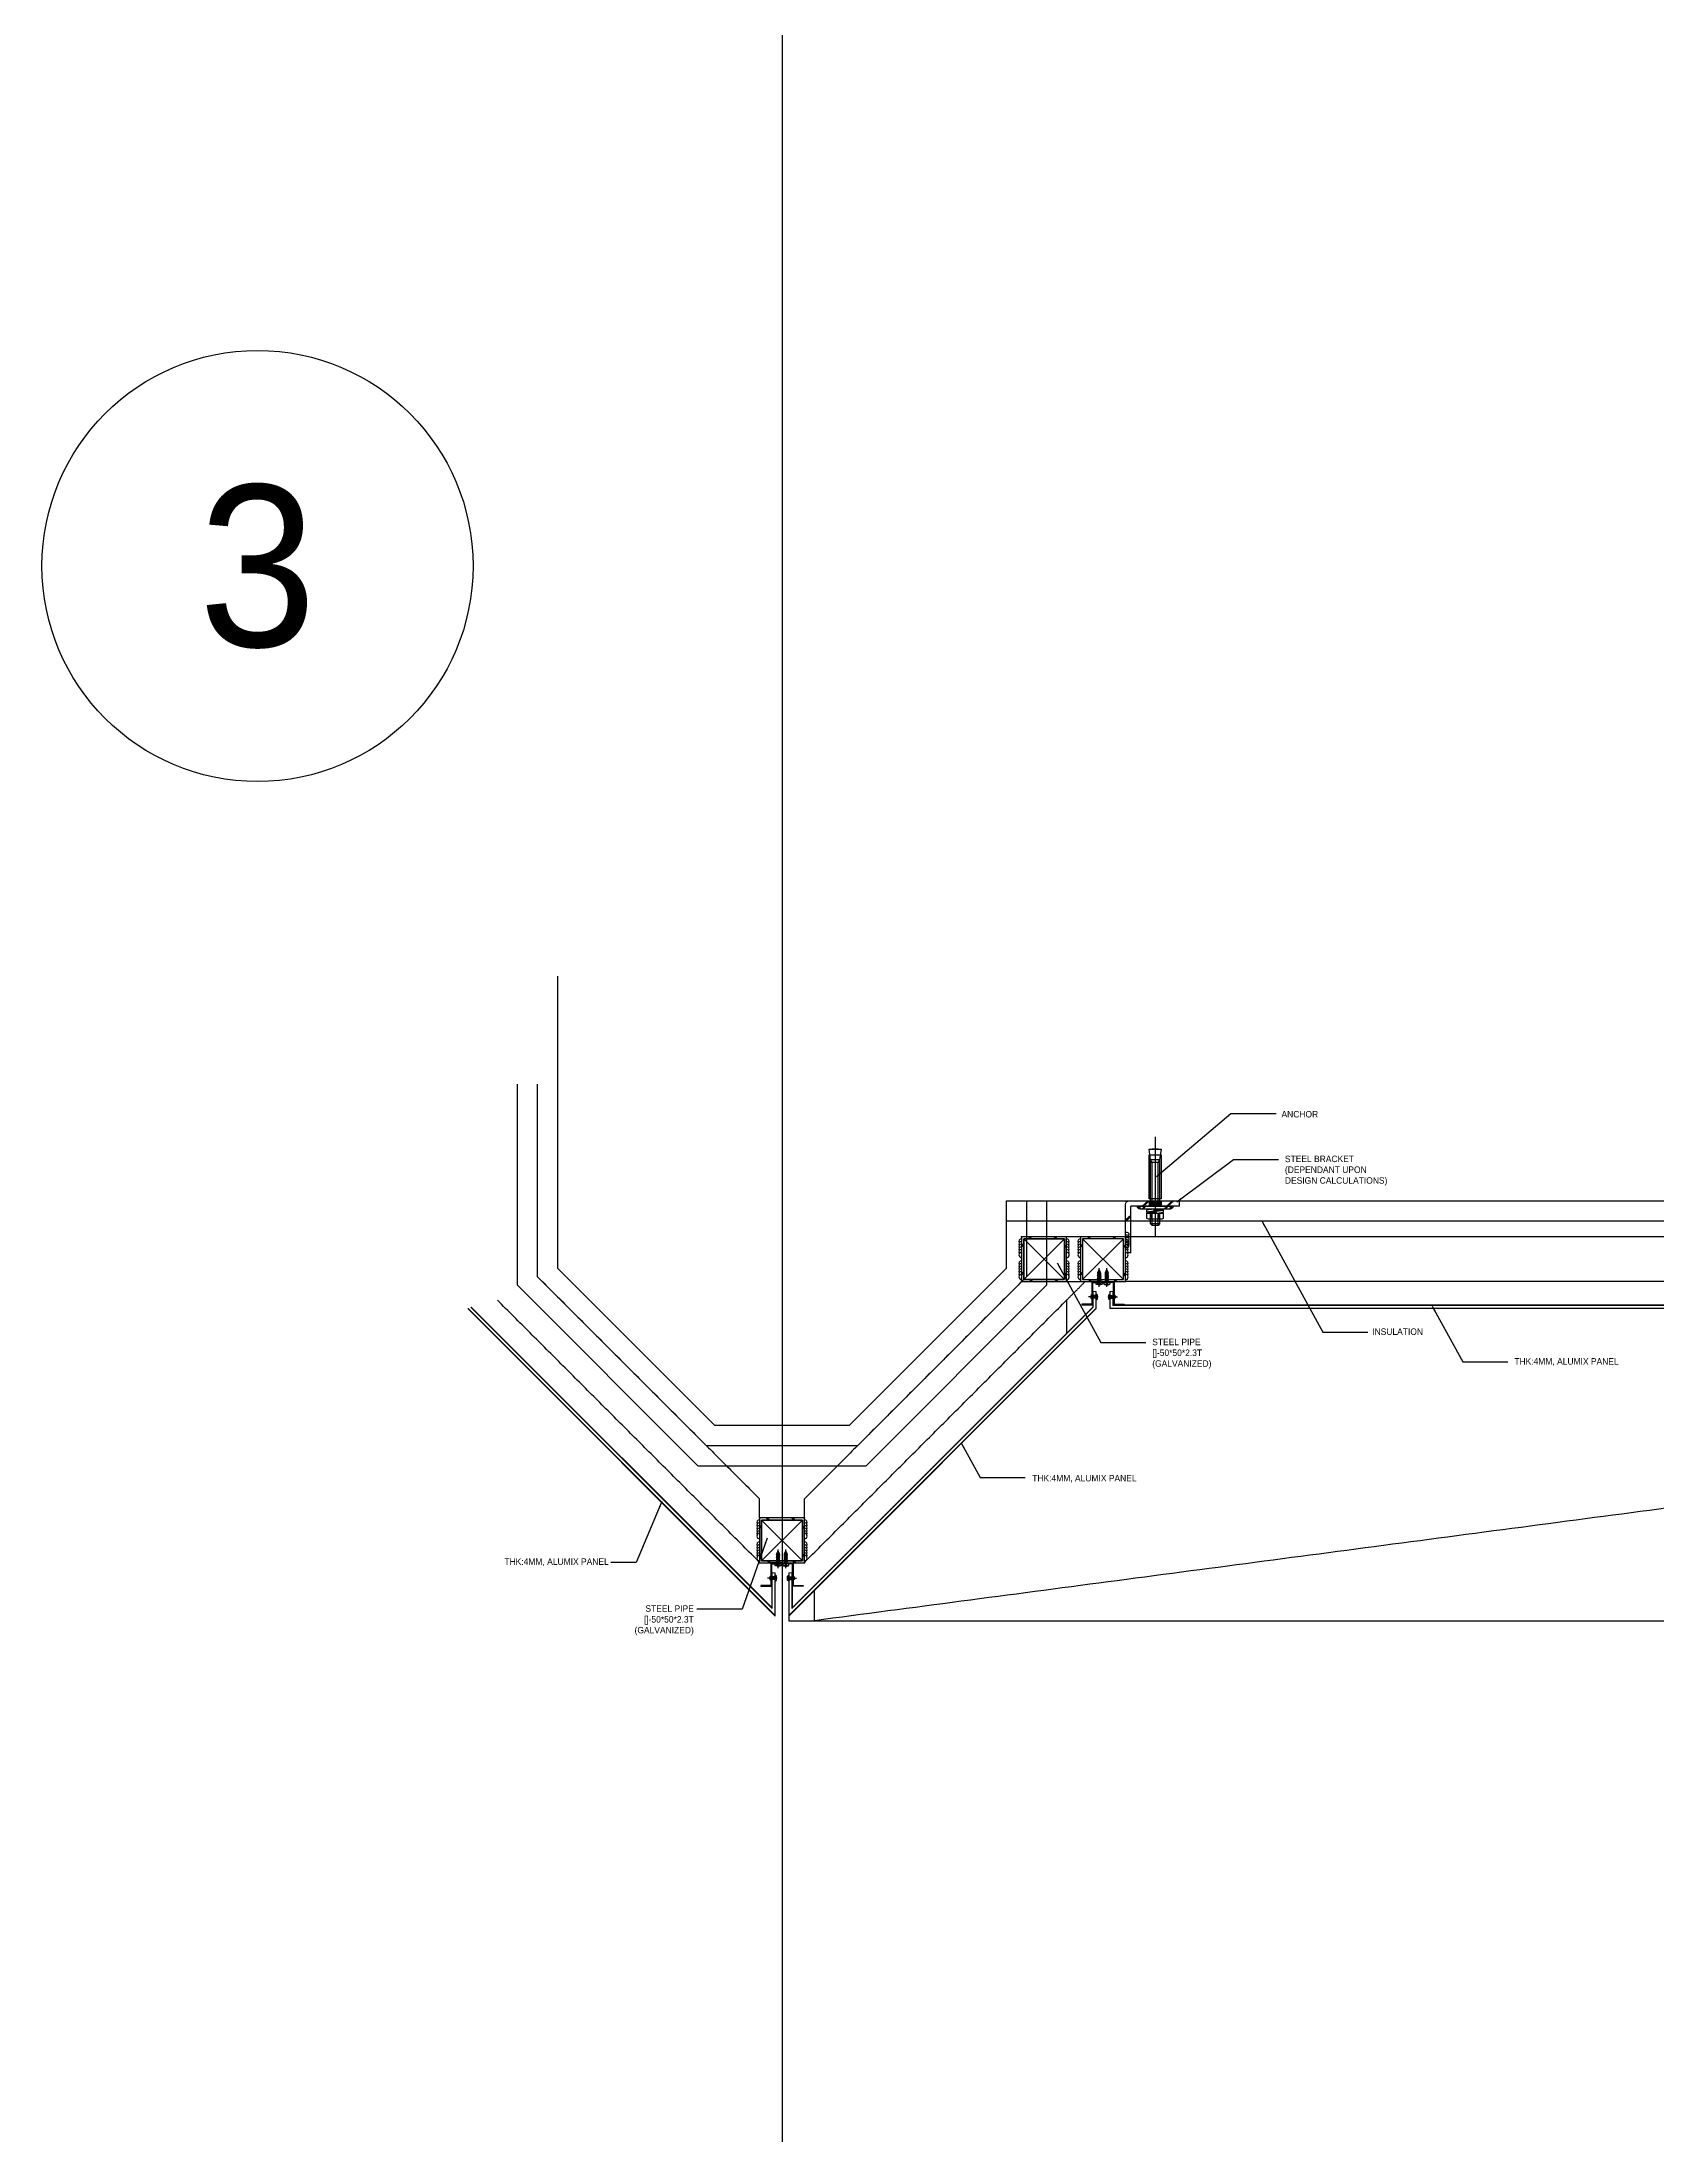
# Model space of a CAD drawing. Header units: millimetres. Extents: x 7297 to 60227, y -7497 to 19324.
# Drawn here: x 34983 to 36782, y 8083 to 10421 of the extents above; entities that cross this region are included whole.
import ezdxf
from ezdxf.enums import TextEntityAlignment as Align

# ---------------------------------------------------------------- set-up
doc = ezdxf.new("R2010")
doc.units = ezdxf.units.MM
for name, color, linetype in [('Make2D_PANEL', 252, 'Continuous'), ('NS_BRACKET_NUTS', 1, 'Continuous'), ('NS_COL_D-GREY', 8, 'Continuous'), ('NS_COL_GREEN', 3, 'Continuous'), ('NS_COL_L-GREY', 8, 'Continuous'), ('NS_COL_RED', 1, 'Continuous'), ('NS_CON_LINE', 2, 'Continuous'), ('NS_DIM', 1, 'Continuous'), ('NS_PIPE_FRAME', 2, 'Continuous'), ('NS_RIVET_SCREW', 1, 'Continuous'), ('NS_TEXT', 2, 'Continuous'), ('NS_TEXT_TITLE', 141, 'Continuous'), ('NS_WELD', 1, 'Continuous')]:
    doc.layers.add(name, color=color, linetype=linetype)
doc.layers.add('Make2D_PIPE', color=7, linetype='Continuous', true_color=0xbf3f3f)
doc.layers.add('NS_AL_PANEL', color=32, linetype='Continuous', lineweight=9)
doc.styles.add('A1-TEXT', font='')
doc.styles.add('Expo M', font='Expo M.ttf')
doc.styles.add('HY울릉도M', font='')
doc.styles.get('A1-TEXT').set_extended_font_data('Gulim')
doc.styles.get('HY울릉도M').set_extended_font_data('HY울릉도M')
doc.dimstyles.new('N-SPACE', dxfattribs={"dimscale": 4, "dimtxt": 1.8, "dimasz": 1.5, "dimexe": 1, "dimexo": 1, "dimgap": 1, "dimtad": 1, "dimtoh": 1, "dimdec": 1, "dimzin": 1, "dimdsep": 46, "dimtxsty": 'Expo M', "dimcen": 2, "dimclrd": 1, "dimclre": 1, "dimclrt": 2, "dimadec": 1, "dimazin": 0, "dimtfac": 1, "dimtdec": 1, "dimtix": 1, "dimtmove": 1, "dimatfit": 3, "dimfxl": 1, "dimtolj": 1, "dimtzin": 1, "dimarcsym": 0})

# ---------------------------------------------------------------- blocks, each defined once
blk = doc.blocks.new('A$C1DE33167')
for p, q in [((-22.7, 22.6), (-20.4, 24.9)), ((-22.7, 21.2), (-20.4, 23.5)), ((-20.4, -13.9), (25, 31.5)), ((-20.4, 31.5), (25, -13.9)), ((-12.3, 31.5), (-10, 33.8)), ((-10.9, 31.5), (-8.6, 33.8)), ((15.9, 31.5), (18.2, 33.8)), ((17.3, 31.5), (19.6, 33.8)), ((25, 23.5), (27.3, 25.8)), ((25, 22.1), (27.3, 24.4)), ((-22.7, -8.6), (-20.4, -6.3)), ((-22.7, -10), (-20.4, -7.7)), ((-13.2, -16.2), (-10.9, -13.9)), ((-11.8, -16.2), (-9.5, -13.9)), ((15, -16.2), (17.3, -13.9)), ((16.4, -16.2), (18.7, -13.9)), ((25, -7.7), (27.3, -5.4)), ((25, -9.1), (27.3, -6.8))]:
    blk.add_line(p, q)
blk.add_lwpolyline([(26.3, -16.2), (-21.7, -16.2, -0.414214), (-22.7, -15.2), (-22.7, 32.8, -0.414214), (-21.7, 33.8), (26.3, 33.8, -0.414214), (27.3, 32.8), (27.3, -15.2, -0.414214)], format="xyb", close=True)
blk.add_lwpolyline([(25, -13.9), (-20.4, -13.9), (-20.4, 31.5), (25, 31.5)], close=True)
for p in [(-22.7, 33.8), (27.3, 33.8), (-22.7, -16.2), (27.3, -16.2)]:
    blk.add_point(p)
blk = doc.blocks.new('PH-4X14')
at = {"ltscale": 0.3}
blk.add_line((-4.9, 0), (16, 0), dxfattribs=at)
for p, q in [((0, 3.5), (-1, 3.5)), ((0, -3.5), (0, 3.5)), ((0, 1.5), (1, 1.5)), ((0.9, -0.1), (1.2, 2)), ((0.9, -0.1), (1, 1.5)), ((1.2, 2), (1, 1.5)), ((1, -0.1), (1.3, 1.9)), ((1, -0.1), (1.5, 1.5)), ((1.3, 2), (1.5, 1.5)), ((1.5, 1.5), (2.2, 1.5)), ((1.6, -1.5), (2.2, 1.5)), ((1.8, -2), (2.4, 2)), ((1.9, -2), (2.5, 1.9)), ((2.1, -1.5), (2.7, 1.5)), ((2.4, 2), (2.2, 1.5)), ((2.5, 2), (2.7, 1.5)), ((2.7, 1.5), (3.4, 1.5)), ((2.8, -1.5), (3.4, 1.5)), ((3, -2), (3.7, 2)), ((3.1, -2), (3.8, 1.9)), ((3.3, -1.5), (3.9, 1.5)), ((3.6, 2), (3.4, 1.5)), ((3.7, 2), (3.9, 1.5)), ((3.9, 1.5), (4.7, 1.5)), ((4, -1.5), (4.7, 1.5)), ((4.2, -2), (4.9, 2)), ((4.3, -2), (5, 1.9)), ((4.5, -1.5), (5.2, 1.5)), ((4.9, 2), (4.7, 1.5)), ((5, 2), (5.2, 1.5)), ((5.2, 1.5), (5.9, 1.5)), ((5.3, -1.5), (5.9, 1.5)), ((5.5, -2), (6.1, 2)), ((5.6, -2), (6.2, 1.9)), ((5.8, -1.5), (6.4, 1.5)), ((6.1, 2), (5.9, 1.5)), ((6.2, 2), (6.4, 1.5)), ((6.4, 1.5), (7.1, 1.5)), ((6.5, -1.5), (7.1, 1.5)), ((6.7, -2), (7.4, 2)), ((6.8, -2), (7.5, 1.9)), ((7, -1.5), (7.6, 1.5)), ((7.3, 2), (7.1, 1.5)), ((7.4, 2), (7.6, 1.5)), ((7.6, 1.5), (8.4, 1.5)), ((7.7, -1.5), (8.4, 1.5)), ((7.9, -2), (8.6, 2)), ((8, -2), (8.7, 1.9)), ((8.2, -1.5), (8.9, 1.5)), ((8.6, 2), (8.4, 1.5)), ((8.7, 2), (8.9, 1.5)), ((8.9, 1.5), (9.6, 1.5)), ((9, -1.5), (9.6, 1.5)), ((9.2, -2), (9.8, 2)), ((9.3, -2), (9.9, 1.9)), ((9.5, -1.5), (10.1, 1.5)), ((9.8, 2), (9.6, 1.5)), ((9.9, 2), (10.1, 1.5)), ((10.1, 1.5), (11.3, 1.5)), ((10.2, -1.5), (10.8, 1.5)), ((10.4, -2), (11, 1.5)), ((10.5, -2), (11, 1.3)), ((11, 1.5), (11, 0)), ((11.3, 1.5), (13.6, 0.4)), ((-1, -3.5), (0, -3.5)), ((0, -1.5), (1.6, -1.5)), ((1.8, -2), (1.6, -1.5)), ((1.9, -2), (2.1, -1.5)), ((2.1, -1.5), (2.8, -1.5)), ((3, -2), (2.8, -1.5)), ((3.1, -2), (3.3, -1.5)), ((3.3, -1.5), (4, -1.5)), ((4.2, -2), (4, -1.5)), ((4.3, -2), (4.5, -1.5)), ((4.5, -1.5), (5.3, -1.5)), ((5.5, -2), (5.3, -1.5)), ((5.6, -2), (5.8, -1.5)), ((5.8, -1.5), (6.5, -1.5)), ((6.7, -2), (6.5, -1.5)), ((6.8, -2), (7, -1.5)), ((7, -1.5), (7.7, -1.5)), ((7.9, -2), (7.7, -1.5)), ((8, -2), (8.2, -1.5)), ((8.2, -1.5), (9, -1.5)), ((9.2, -2), (9, -1.5)), ((9.3, -2), (9.5, -1.5)), ((9.5, -1.5), (10.2, -1.5)), ((10.4, -2), (10.2, -1.5)), ((10.5, -2), (10.7, -1.5)), ((10.7, -1.5), (11, 0)), ((10.7, -1.5), (11.3, -1.5)), ((11.3, -1.5), (13.6, -0.4))]:
    blk.add_line(p, q)
blk.add_lwpolyline([(-2.2, 2.5), (-2, 2.3), (-2, 2.1), (-1.9, 1.8), (-2, 1.5), (-2, 1.3), (-2.1, 1), (-2.1, 0.8), (-2.1, 0.7), (-2.1, 0.6), (-2, 0.5), (-1.8, 0.5), (-1.6, 0.5), (-1.4, 0.5), (-1.2, 0.5), (-1, 0.5), (-0.8, 0.5), (-0.7, 0.4), (-0.6, 0.3), (-0.6, 0.1), (-0.5, 0), (-0.6, -0.1), (-0.6, -0.3), (-0.7, -0.4), (-0.8, -0.5), (-1, -0.5), (-1.2, -0.5), (-1.4, -0.5), (-1.6, -0.5), (-1.8, -0.5), (-2, -0.5), (-2.1, -0.6), (-2.1, -0.7), (-2.1, -0.8), (-2.1, -1), (-2, -1.3), (-2, -1.5), (-1.9, -1.8), (-2, -2.1), (-2, -2.3), (-2.2, -2.5)])
for centre, radius, start, end in [((6.8, 0), 9.36, 164.205, 195.795), ((-1, 2.2), 1.3, 90.0233, 164.4114), ((1.2, 1.9), 0.0925, 60.0753, 130.1339), ((2.5, 1.9), 0.0925, 60.0753, 130.1339), ((3.7, 1.9), 0.0925, 60.0753, 130.1339), ((4.9, 1.9), 0.0925, 60.0753, 130.1339), ((6.2, 1.9), 0.0925, 60.0753, 130.1339), ((7.4, 1.9), 0.0925, 60.0753, 130.1339), ((8.6, 1.9), 0.0925, 60.0753, 130.1339), ((9.8, 1.9), 0.0925, 60.0753, 130.1339), ((13.4, 0), 0.46, 305.1627, 54.8373), ((-1, -2.2), 1.3, 195.5886, 269.9767), ((0.9, 0), 0.0602, 200.6851, 319.2729), ((1.8, -1.9), 0.0925, 240.0753, 310.1339), ((3.1, -1.9), 0.0925, 240.0753, 310.1339), ((4.3, -1.9), 0.0925, 240.0753, 310.1339), ((5.5, -1.9), 0.0925, 240.0753, 310.1339), ((6.8, -1.9), 0.0925, 240.0753, 310.1339), ((8, -1.9), 0.0925, 240.0753, 310.1339), ((9.2, -1.9), 0.0925, 240.0753, 310.1339), ((10.5, -1.9), 0.0925, 240.0753, 310.1339)]:
    blk.add_arc(centre, radius, start, end)
blk = doc.blocks.new('A$C1212666C')
for p, q in [((-2.4, -1.5), (-3.2, -2.7)), ((-2.4, -1.5), (-3.2, -2.7)), ((3.2, -2.7), (-3.2, -2.7)), ((2.4, -1.5), (-2.4, -1.5)), ((2.4, -1.5), (-2.4, -1.5)), ((-2.4, -7.7), (2.4, -7.7)), ((-1.6, -2.7), (-1.6, -7.7)), ((-1.6, -2.7), (-1.6, -7.7)), ((0, -0.5), (0, -11.3)), ((1.6, -2.7), (1.6, -7.7)), ((1.6, -2.7), (1.6, -7.7)), ((3.2, -2.7), (2.4, -1.5)), ((3.2, -2.7), (2.4, -1.5))]:
    blk.add_line(p, q)
for centre, radius, start, end in [((0, -6.7), 2.6, 202.6199, 337.3801), ((0, -6.7), 2.6, 202.6199, 337.3801), ((0, -1.5), 0.4, 0, 180)]:
    blk.add_arc(centre, radius, start, end)
blk = doc.blocks.new('SPRING')
for p, q in [((0.7, -1.5), (1.8, 6.2)), ((1.8, 6.2), (4.1, 6.2)), ((3, -1.8), (4.1, 6.2)), ((3, -1.8), (3.8, 1.6)), ((3.8, 1.6), (4.1, -4.4)), ((4.1, 6.2), (4.1, -4.4)), ((0.7, -1.5), (3, -1.8)), ((0.7, -3), (5.2, -3)), ((1.8, -12.2), (1.8, -1.6)), ((1.8, -1.6), (2.1, -7.6)), ((2.9, -4.2), (1.8, -12.2)), ((4.1, -12.2), (1.8, -12.2)), ((2.1, -7.6), (2.9, -4.2)), ((5.2, -4.5), (2.9, -4.2)), ((5.2, -4.5), (4.1, -12.2))]:
    blk.add_line(p, q)
blk = doc.blocks.new('A$C14391499')
for p, q in [((16.4, 30), (14.4, 28)), ((16.4, 30), (16.4, 18)), ((30.5, 30), (16.4, 30)), ((23.6, 34.9), (22.5, 33)), ((22.5, 33), (22.5, 15)), ((30.5, 34.9), (23.6, 34.9)), ((23.6, 29.5), (30.5, 29.5)), ((30.5, 13), (30.5, 34.9)), ((40, 41.3), (36, 37.3)), ((40, 39.9), (36, 35.8)), ((47, 32), (40, 32)), ((102, 30), (40, 30)), ((41.8, 32), (41.8, 16)), ((43.5, 32), (43.5, 16)), ((45.3, 32), (45.3, 16)), ((98.3, 30), (98.3, 18)), ((98.3, 28), (101.8, 30)), ((132.8, 24), (0, 24)), ((14.4, 28), (30.5, 28)), ((14.4, 28), (14.4, 20)), ((14.4, 20), (30.5, 20)), ((14.4, 20), (16.4, 18)), ((16.4, 18), (30.5, 18)), ((22.5, 15), (23.6, 13)), ((23.6, 18.5), (30.5, 18.5)), ((23.6, 13), (30.5, 13)), ((40, 11.5), (36, 7.5)), ((40, 10.1), (36, 6.1)), ((40, 28), (98.3, 28)), ((40, 20), (98.3, 20)), ((40, 18), (102, 18)), ((47, 16), (40, 16)), ((98.3, 20), (101.8, 18)), ((116, 28), (116, 20))]:
    blk.add_line(p, q)
for points in [[(40, 4), (40, 44), (36, 44), (36, 4)], [(49.7, 16), (108.8, 16), (108.8, 32), (49.7, 32)], [(102, 18), (116, 16), (116, 32), (102, 30)]]:
    blk.add_lwpolyline(points, close=True)
for centre, radius, start, end in [((27.9, 32.9), 5.47, 186.7045, 218.0791), ((36.4, 24), 13.9, 156.8008, 203.1992), ((40, 44), 4, 90, 180), ((40, 44), 3, 90, 180), ((40, 44), 2, 90, 180), ((27.9, 15.1), 5.47, 141.9209, 173.2955), ((40, 4), 4, 180, 270), ((40, 4), 3, 180, 270), ((40, 4), 2, 180, 270)]:
    blk.add_arc(centre, radius, start, end)
at = {"xscale": 1.248000000006869, "yscale": 1.248000000006869, "zscale": 1.248000000006869}
blk.add_blockref('SPRING', (29.6, 27.7), dxfattribs=at)
blk = doc.blocks.new('A-BB')
for p, q in [((1031068.6, -112791.4, 0), (1031068.6, -112845.4, 0)), ((1031068.6, -112791.4, 0), (1031074.6, -112791.4, 0)), ((1031074.6, -112847.4, 0), (1031074.6, -112791.4, 0)), ((1031074.6, -112797.5, 0), (1031068.6, -112804.3, 0)), ((1031074.6, -112798.9, 0), (1031068.6, -112805.7, 0)), ((1031074.6, -112824.7, 0), (1031068.6, -112831.5, 0)), ((1031074.6, -112826.1, 0), (1031068.6, -112832.9, 0)), ((1031016.6, -112845.4, 0), (1031068.6, -112845.4, 0)), ((1031016.6, -112845.4, 0), (1031016.6, -112851.4, 0)), ((1031016.6, -112851.4, 0), (1031070.6, -112851.4, 0)), ((1031056.9, -112845.4, 0), (1031051.6, -112851.4, 0)), ((1031058.2, -112845.4, 0), (1031052.9, -112851.4, 0))]:
    blk.add_line(p, q)
for centre, radius, start, end in [((1031023.9, -112849.9, 0.1), 2.01, 314.1552, 225.8448), ((1031025.9, -112850.1, 0.1), 2.53, 330.3674, 123.5824), ((1031028.7, -112850.1, 0.1), 2.53, 330.3674, 123.5824), ((1031031.5, -112850.1, 0.1), 2.53, 330.3674, 123.5824), ((1031034.3, -112850.1, 0.1), 2.53, 330.3674, 123.5824), ((1031037.1, -112850.1, 0.1), 2.53, 330.3674, 123.5824), ((1031070.6, -112847.4, 0), 4, 270, 0)]:
    blk.add_arc(centre, radius, start, end)
at = {"xscale": 0.8333333333333334, "yscale": 0.8333333333333334, "zscale": 0.8333333333333334}
blk.add_blockref('A$C14391499', (1031035.3, -112838.4, 0), dxfattribs=at)

msp = doc.modelspace()

# ---------------------------------------------------------------- linework, layer by layer
at = {"layer": 'Make2D_PANEL'}
for points, degree in [([(38459.26, 9009.23), (37151.33, 8836.49), (35843.41, 8663.74)], 2), ([(35843.41, 8663.74), (35843.41, 8680.58), (35843.41, 8697.42)], 2), ([(35843.41, 8663.74), (35843.41, 8680.58), (35843.41, 8697.42)], 2), ([(35814.74, 8668.75), (35814.74, 8667.08), (35814.74, 8665.41), (35814.74, 8663.74)], 3), ([(35814.74, 8668.75), (35814.74, 8667.08), (35814.74, 8665.41), (35814.74, 8663.74)], 3), ([(35814.74, 8663.74), (35829.07, 8663.74), (35843.41, 8663.74)], 2), ([(35814.74, 8663.74), (35829.07, 8663.74), (35843.41, 8663.74)], 2), ([(35843.41, 8663.74), (37321.57, 8663.74), (38799.74, 8663.74)], 2), ([(35843.41, 8663.74), (37321.57, 8663.74), (38799.74, 8663.74)], 2)]:
    msp.add_open_spline(points, degree=degree, dxfattribs=at)
at = {"layer": 'Make2D_PIPE'}
for points in [[(36074.1, 9091.25), (36074.1, 9066.25), (36074.1, 9041.25)], [(36074.1, 9091.25), (36074.1, 9066.25), (36074.1, 9041.25)], [(36124.1, 9091.25), (36099.1, 9091.25), (36074.1, 9091.25)], [(36124.1, 9091.25), (36099.1, 9091.25), (36074.1, 9091.25)], [(36076.4, 9088.95), (36099.1, 9088.95), (36121.8, 9088.95)], [(36076.4, 9088.95), (36099.1, 9088.95), (36121.8, 9088.95)], [(36076.4, 9043.55), (36076.4, 9066.25), (36076.4, 9088.95)], [(36076.4, 9043.55), (36076.4, 9066.25), (36076.4, 9088.95)], [(36121.8, 9088.95), (36121.8, 9066.25), (36121.8, 9043.55)], [(36121.8, 9088.95), (36121.8, 9066.25), (36121.8, 9043.55)], [(36124.1, 9041.25), (36124.1, 9066.25), (36124.1, 9091.25)], [(36139.74, 9091.25), (36131.92, 9091.25), (36124.1, 9091.25)], [(36139.74, 9091.25), (36131.92, 9091.25), (36124.1, 9091.25)], [(36172.23, 9091.25), (36155.99, 9091.25), (36139.74, 9091.25)], [(36139.74, 9091.25), (36139.74, 9066.25), (36139.74, 9041.25)], [(36187.44, 9088.95), (36164.74, 9088.95), (36142.04, 9088.95)], [(36142.04, 9088.95), (36142.04, 9066.25), (36142.04, 9043.55)], [(36189.74, 9091.25), (36180.99, 9091.25), (36172.23, 9091.25)], [(36187.44, 9043.55), (36187.44, 9066.25), (36187.44, 9088.95)], [(38424.74, 9091.25), (37307.24, 9091.25), (36189.74, 9091.25)], [(36189.74, 9041.25), (36189.74, 9066.25), (36189.74, 9091.25)], [(35540.38, 9041.25), (35661.31, 8920.32), (35782.24, 8799.39)], [(35540.38, 9041.25), (35661.31, 8920.32), (35782.24, 8799.39)], [(36074.1, 9041.25), (35953.17, 8920.32), (35832.24, 8799.39)], [(36074.1, 9041.25), (35953.17, 8920.32), (35832.24, 8799.39)], [(36074.1, 9041.25), (36099.1, 9041.25), (36124.1, 9041.25)], [(36121.8, 9043.55), (36099.1, 9043.55), (36076.4, 9043.55)], [(36121.8, 9043.55), (36099.1, 9043.55), (36076.4, 9043.55)], [(36124.1, 9020.54), (36134.46, 9030.89), (36144.81, 9041.25)], [(36124.1, 9041.25), (36131.92, 9041.25), (36139.74, 9041.25)], [(36139.74, 9041.25), (36164.74, 9041.25), (36189.74, 9041.25)], [(36142.04, 9043.55), (36164.74, 9043.55), (36187.44, 9043.55)], [(38424.74, 9041.25), (37307.24, 9041.25), (36189.74, 9041.25)], [(35782.24, 8728.68), (35636.31, 8874.61), (35490.38, 9020.54)], [(35782.24, 8728.68), (35636.31, 8874.61), (35490.38, 9020.54)], [(35832.24, 8728.68), (35978.17, 8874.61), (36124.1, 9020.54)], [(35832.24, 8728.68), (35978.17, 8874.61), (36124.1, 9020.54)], [(36124.1, 9020.54), (36124.1, 9002.15), (36124.1, 8983.77)], [(36124.1, 9020.54), (36124.1, 9002.15), (36124.1, 8983.77)], [(35782.24, 8778.09), (35782.24, 8788.74), (35782.24, 8799.39)], [(35782.24, 8778.09), (35782.24, 8788.74), (35782.24, 8799.39)], [(35832.24, 8778.09), (35832.24, 8788.74), (35832.24, 8799.39)], [(35832.24, 8778.09), (35832.24, 8788.74), (35832.24, 8799.39)], [(35782.24, 8778.09), (35782.24, 8753.38), (35782.24, 8728.68)], [(35832.24, 8778.09), (35807.24, 8778.09), (35782.24, 8778.09)], [(35832.24, 8778.09), (35807.24, 8778.09), (35782.24, 8778.09)], [(35784.54, 8775.79), (35807.24, 8775.79), (35829.94, 8775.79)], [(35784.54, 8775.79), (35807.24, 8775.79), (35829.94, 8775.79)], [(35784.54, 8730.39), (35784.54, 8753.09), (35784.54, 8775.79)], [(35784.54, 8730.39), (35784.54, 8753.09), (35784.54, 8775.79)], [(35829.94, 8775.79), (35829.94, 8753.09), (35829.94, 8730.39)], [(35829.94, 8775.79), (35829.94, 8753.09), (35829.94, 8730.39)], [(35832.24, 8728.68), (35832.24, 8753.38), (35832.24, 8778.09)], [(35782.24, 8728.68), (35782.24, 8728.38), (35782.24, 8728.09)], [(35782.24, 8728.68), (35782.24, 8728.38), (35782.24, 8728.09)], [(35782.24, 8728.09), (35807.24, 8728.09), (35832.24, 8728.09)], [(35782.24, 8728.09), (35807.24, 8728.09), (35832.24, 8728.09)], [(35829.94, 8730.39), (35807.24, 8730.39), (35784.54, 8730.39)], [(35829.94, 8730.39), (35807.24, 8730.39), (35784.54, 8730.39)], [(35832.24, 8728.09), (35832.24, 8728.38), (35832.24, 8728.68)], [(35832.24, 8728.09), (35832.24, 8728.38), (35832.24, 8728.68)]]:
    msp.add_open_spline(points, degree=2, dxfattribs=at)
at = {"layer": 'NS_AL_PANEL'}
for p, q in [((36153.24, 9030.25), (36153.24, 9012.91)), ((36153.24, 9030.25), (36157.24, 9030.25)), ((36153.74, 9030.25), (36153.74, 9012.7)), ((36156.74, 9030.25), (36156.74, 9011.46)), ((36157.24, 9030.25), (36157.24, 9011.25)), ((36172.24, 9030.25), (36172.24, 9011.25)), ((36176.24, 9030.25), (36172.24, 9030.25)), ((36172.74, 9030.25), (36172.74, 9011.75)), ((36175.74, 9030.25), (36175.74, 9014.75)), ((36176.24, 9030.25), (36176.24, 9015.25)), ((35795.74, 8717.09), (35795.74, 8678.41)), ((35795.74, 8717.09), (35799.74, 8717.09)), ((35796.24, 8717.09), (35796.24, 8677.2)), ((35799.24, 8717.09), (35799.24, 8669.96)), ((35799.74, 8717.09), (35799.74, 8668.75)), ((35814.74, 8717.09), (35814.74, 8668.75)), ((35818.74, 8717.09), (35814.74, 8717.09)), ((35815.24, 8717.09), (35815.24, 8669.96)), ((35818.24, 8717.09), (35818.24, 8677.2)), ((35818.74, 8717.09), (35818.74, 8678.41))]:
    msp.add_line(p, q, dxfattribs=at)
for points in [[(35457.24, 9011.25), (35799.74, 8668.75)], [(35457.74, 9011.46), (35799.24, 8669.96)], [(35460.74, 9012.7), (35796.24, 8677.2)], [(35461.24, 9012.91), (35795.74, 8678.41)], [(36157.24, 9011.25), (35814.74, 8668.75)], [(36156.74, 9011.46), (35815.24, 8669.96)], [(36153.74, 9012.7), (35818.24, 8677.2)], [(36153.24, 9012.91), (35818.74, 8678.41)], [(36172.24, 9011.25), (38442.24, 9011.25)], [(36172.74, 9011.75), (38441.74, 9011.75)], [(36175.74, 9014.75), (38438.74, 9014.75)], [(36176.24, 9015.25), (38438.24, 9015.25)]]:
    msp.add_lwpolyline(points, dxfattribs=at)
at = {"layer": 'NS_COL_D-GREY'}
msp.add_lwpolyline([(35512.24, 9261.25), (35512.24, 9037.61), (35713.6, 8836.25), (35900.88, 8836.25), (36102.24, 9037.61), (36102.24, 9131.25)], dxfattribs=at)
at = {"layer": 'NS_COL_GREEN'}
for points in [[(36141.24, 9016.25), (36141.24, 9015.25), (36153.24, 9015.25), (36153.24, 9040.25), (36164.24, 9040.25), (36164.24, 9041.25), (36152.24, 9041.25), (36152.24, 9016.25)], [(36188.24, 9016.25), (36188.24, 9015.25), (36176.24, 9015.25), (36176.24, 9040.25), (36165.24, 9040.25), (36165.24, 9041.25), (36177.24, 9041.25), (36177.24, 9016.25)], [(35783.74, 8703.09), (35783.74, 8702.09), (35795.74, 8702.09), (35795.74, 8727.09), (35806.74, 8727.09), (35806.74, 8728.09), (35794.74, 8728.09), (35794.74, 8703.09)], [(35830.74, 8703.09), (35830.74, 8702.09), (35818.74, 8702.09), (35818.74, 8727.09), (35807.74, 8727.09), (35807.74, 8728.09), (35819.74, 8728.09), (35819.74, 8703.09)]]:
    msp.add_lwpolyline(points, close=True, dxfattribs=at)
at = {"layer": 'NS_COL_L-GREY', "ltscale": 0.54}
for points in [[(35534.74, 9261.25), (35534.74, 9046.93), (35722.92, 8858.75), (35891.56, 8858.75), (36079.74, 9046.93), (36079.74, 9131.25)], [(36057.24, 9108.75), (38557.24, 9108.75)]]:
    msp.add_lwpolyline(points, dxfattribs=at)
at = {"layer": 'NS_CON_LINE'}
msp.add_lwpolyline([(35557.24, 9381.25), (35557.24, 9056.25), (35732.24, 8881.25), (35882.24, 8881.25), (36057.24, 9056.25), (36057.24, 9131.25), (38557.24, 9131.25), (38557.24, 9056.25), (38732.24, 8881.25), (38882.24, 8881.25), (39057.24, 9056.25), (39057.24, 9381.25)], dxfattribs=at)
at = {"layer": 'NS_DIM'}
msp.add_line((35807.24, 13812.69), (35807.24, 8083.31), dxfattribs=at)
msp.add_circle((35223.18, 9838.03), 240, dxfattribs=at)
at = {"layer": 'NS_WELD'}
for centre, start, end in [((36074.1, 9086.05), 90, 210), ((36074.1, 9083.05), 90, 210), ((36074.1, 9080.05), 90, 210), ((36074.1, 9077.05), 90, 210), ((36074.1, 9074.05), 90, 210), ((36074.1, 9071.05), 90, 270), ((36124.1, 9086.05), 330, 90), ((36124.1, 9083.05), 330, 90), ((36124.1, 9080.05), 330, 90), ((36124.1, 9077.05), 330, 90), ((36124.1, 9074.05), 330, 90), ((36124.1, 9071.05), 270, 90), ((36139.74, 9086.05), 90, 210), ((36139.74, 9083.05), 90, 210), ((36139.74, 9080.05), 90, 210), ((36139.74, 9077.05), 90, 210), ((36139.74, 9074.05), 90, 210), ((36139.74, 9071.05), 90, 270), ((36189.74, 9086.05), 330, 90), ((36189.74, 9083.05), 330, 90), ((36189.74, 9080.05), 330, 90), ((36189.74, 9077.05), 330, 90), ((36189.74, 9074.05), 330, 90), ((36189.74, 9071.05), 270, 90), ((36074.1, 9061.55), 90, 210), ((36074.1, 9058.55), 90, 210), ((36074.1, 9055.55), 90, 210), ((36074.1, 9052.55), 90, 210), ((36074.1, 9049.55), 90, 210), ((36074.1, 9046.55), 90, 270), ((36124.1, 9061.55), 330, 90), ((36124.1, 9058.55), 330, 90), ((36124.1, 9055.55), 330, 90), ((36124.1, 9052.55), 330, 90), ((36124.1, 9049.55), 330, 90), ((36124.1, 9046.55), 270, 90), ((36139.74, 9061.55), 90, 210), ((36139.74, 9058.55), 90, 210), ((36139.74, 9055.55), 90, 210), ((36139.74, 9052.55), 90, 210), ((36139.74, 9049.55), 90, 210), ((36139.74, 9046.55), 90, 270), ((36189.74, 9061.55), 330, 90), ((36189.74, 9058.55), 330, 90), ((36189.74, 9055.55), 330, 90), ((36189.74, 9052.55), 330, 90), ((36189.74, 9049.55), 330, 90), ((36189.74, 9046.55), 270, 90), ((35782.24, 8772.89), 90, 210), ((35782.24, 8769.89), 90, 210), ((35782.24, 8766.89), 90, 210), ((35832.24, 8772.89), 330, 90), ((35832.24, 8769.89), 330, 90), ((35832.24, 8766.89), 330, 90), ((35782.24, 8763.89), 90, 210), ((35782.24, 8760.89), 90, 210), ((35782.24, 8757.89), 90, 270), ((35782.24, 8748.39), 90, 210), ((35782.24, 8745.39), 90, 210), ((35782.24, 8742.39), 90, 210), ((35832.24, 8763.89), 330, 90), ((35832.24, 8760.89), 330, 90), ((35832.24, 8757.89), 270, 90), ((35832.24, 8748.39), 330, 90), ((35832.24, 8745.39), 330, 90), ((35832.24, 8742.39), 330, 90), ((35782.24, 8739.39), 90, 210), ((35782.24, 8736.39), 90, 210), ((35782.24, 8733.39), 90, 270), ((35832.24, 8739.39), 330, 90), ((35832.24, 8736.39), 330, 90), ((35832.24, 8733.39), 270, 90)]:
    msp.add_arc(centre, 3, start, end, dxfattribs=at)

# ---------------------------------------------------------------- block references
at = {"layer": 'NS_BRACKET_NUTS', "xscale": -1, "rotation": 270}
msp.add_blockref('A-BB', (149041.11, -1021943.4, 0), dxfattribs=at)
at = {"layer": 'NS_COL_RED', "xscale": -1}
for p, rotation in [((36160.49, 9040.25), 269.9999999827993), ((35802.99, 8727.09), 270)]:
    msp.add_blockref('PH-4X14', p, dxfattribs=dict(at, rotation=rotation))
at = {"layer": 'NS_COL_RED', "rotation": 90.00000000000001}
for p in [(36168.99, 9040.25), (35811.49, 8727.09)]:
    msp.add_blockref('PH-4X14', p, dxfattribs=at)
at = {"layer": 'NS_PIPE_FRAME', "xscale": -1}
for p in [(36101.35, 9057.49), (36166.99, 9057.49), (35809.49, 8744.33)]:
    msp.add_blockref('A$C1DE33167', p, dxfattribs=at)
at = {"layer": 'NS_RIVET_SCREW', "rotation": 270}
for p in [(36159.95, 9024.25), (35802.45, 8711.09)]:
    msp.add_blockref('A$C1212666C', p, dxfattribs=at)
at = {"layer": 'NS_RIVET_SCREW', "xscale": -1, "rotation": 90}
for p in [(36169.53, 9024.25), (35812.03, 8711.09)]:
    msp.add_blockref('A$C1212666C', p, dxfattribs=at)

# ---------------------------------------------------------------- texts
at = {"layer": 'NS_TEXT', "char_height": 7.2, "width": 123.7364, "attachment_point": 1, "style": 'A1-TEXT'}
for s, insert in [('\\pxql;ANCHOR', (36363.44, 9231.25)), ('\\pxql;STEEL BRACKET\\P(DEPENDANT UPON DESIGN CALCULATIONS)', (36367.27, 9181.49)), ('\\pxqr;INSULATION', (36397.3, 8989.16)), ('\\pxql;STEEL PIPE\\P[]-50*50*2.3T\\P(GALVANIZED)', (36219.52, 8977.68)), ('\\pxqr;THK:4MM, ALUMIX PANEL', (36615.17, 8956.06)), ('\\pxqr;THK:4MM, ALUMIX PANEL', (36078.33, 8826)), ('\\pxqr;THK:4MM, ALUMIX PANEL', (35490.56, 8733.1)), ('\\pxqr;STEEL PIPE\\P[]-50*50*2.3T\\P(GALVANIZED)', (35585.26, 8680.83))]:
    msp.add_mtext(s, dxfattribs=dict(at, insert=insert))
at = {"layer": 'NS_TEXT_TITLE', "style": 'HY울릉도M'}
msp.add_text('3', height=180, dxfattribs=at).set_placement((35223.18, 9838.27), align=Align.MIDDLE_CENTER)

# ---------------------------------------------------------------- leaders
at = {"layer": 'NS_DIM'}
for points in [[(36224.11, 9158.2), (36307.14, 9228.59), (36357.35, 9228.59)], [(36246.87, 9130.25), (36310.07, 9177.3), (36360.28, 9177.3)], [(36341.45, 9109), (36409.51, 8984.95), (36459.72, 8984.95)], [(36113.7, 9062.33), (36162.32, 8973.49), (36212.53, 8973.49)], [(36531.32, 9013.78), (36565.35, 8951.76), (36615.56, 8951.76)], [(36007.14, 8861.15), (36027.91, 8823.29), (36078.12, 8823.29)], [(35673.6, 8796.29), (35644.8, 8728.4), (35616.78, 8728.4)], [(35790.75, 8755.51), (35762.78, 8676.65), (35712.57, 8676.65)]]:
    msp.add_leader(points, dimstyle='N-SPACE', dxfattribs=at)

doc.saveas('drawing.dxf')
